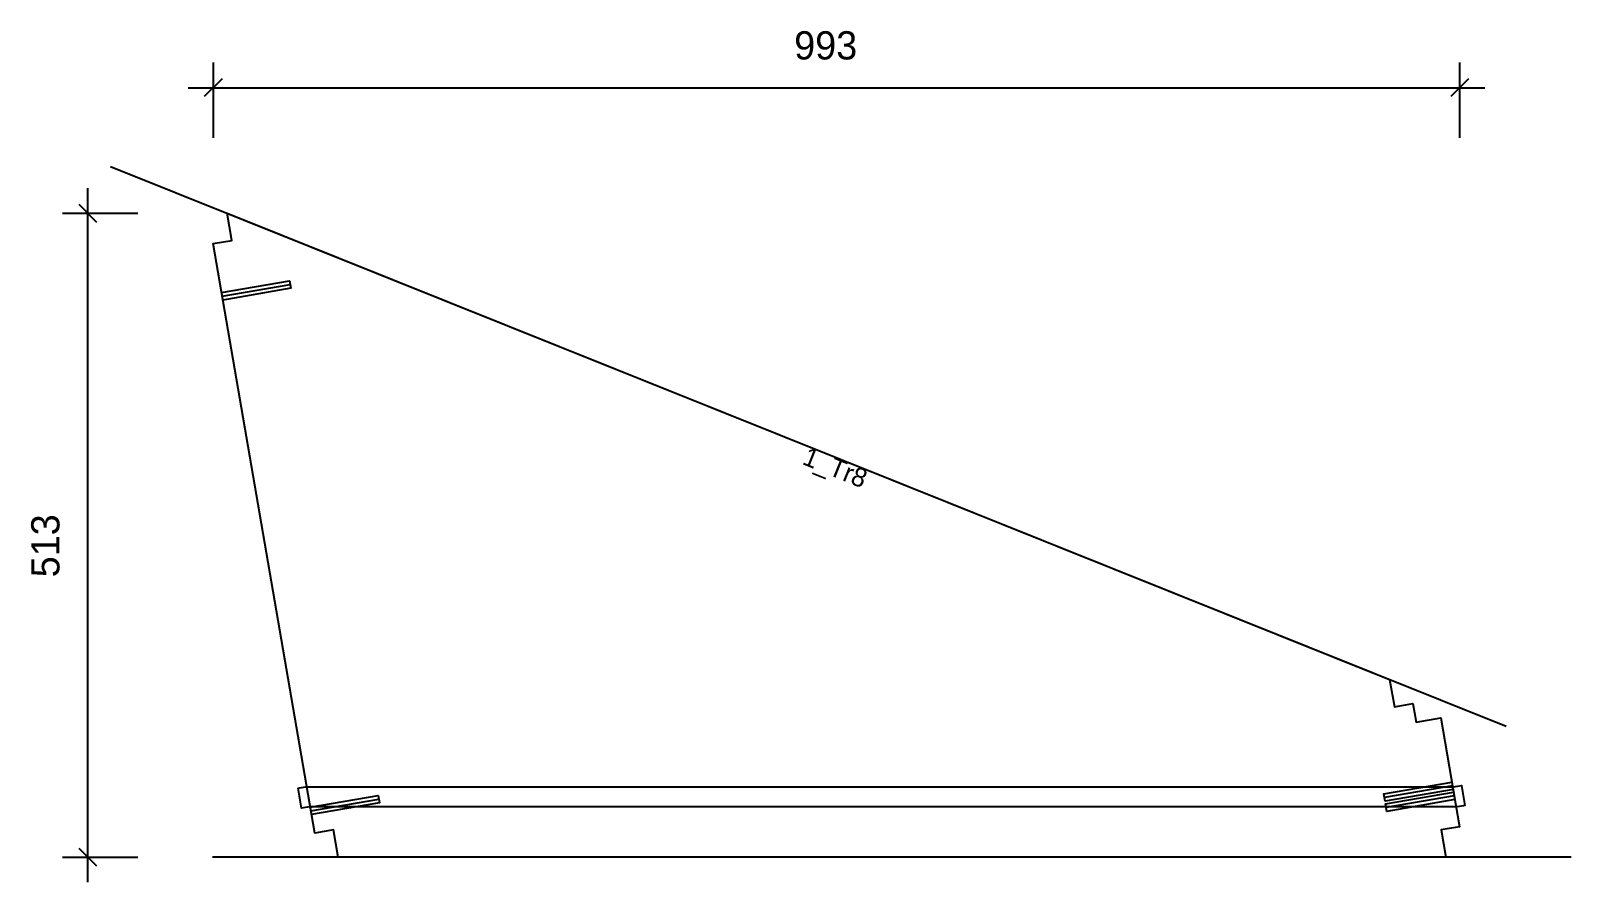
# Model space of a CAD drawing. Header units: millimetres. Extents: x -145 to 1082, y -20 to 658.
import ezdxf
from ezdxf.enums import TextEntityAlignment as Align

# ---------------------------------------------------------------- set-up
doc = ezdxf.new("R2010")
doc.units = ezdxf.units.MM
for name, color, linetype in [('CONTOUR', 7, 'CONTINUOUS'), ('CUT_RISER', 7, 'CONTINUOUS'), ('DIMLINES', 7, 'CONTINUOUS'), ('DIMLINESTEXT', 7, 'CONTINUOUS'), ('DRILLINGSSIDE', 7, 'CONTINUOUS'), ('EXTRATREADBACKPROFILELINES', 7, 'CONTINUOUS'), ('EXTRATREADBACKPROFILELINESTEXT', 7, 'CONTINUOUS'), ('EXTRATREADFRONTPROFILELINES', 7, 'CONTINUOUS')]:
    doc.layers.add(name, color=color, linetype=linetype)

msp = doc.modelspace()

# ---------------------------------------------------------------- linework, layer by layer
at = {"layer": 'CONTOUR', "color": 0, "linetype": '0'}
msp.add_lwpolyline([(937.69, 141.447), (941.429, 119.767), (956.211, 122.316), (958.757, 107.55), (978.466, 110.949), (993.421, 24.229), (978.64, 21.68), (982.378, 0), (99.536, 0), (95.797, 21.68), (81.015, 19.131), (0, 488.91), (14.782, 491.459), (11.043, 513.139), (937.69, 141.447)], dxfattribs=at)
at = {"layer": 'CUT_RISER', "color": 1, "linetype": '1'}
msp.add_lwpolyline([(991.716, 40), (983.716, 40), (951.598, 40), (919.48, 40), (887.361, 40), (855.243, 40), (823.124, 40), (791.006, 40), (758.888, 40), (726.769, 40), (694.651, 40), (662.533, 40), (630.414, 40), (598.296, 40), (566.177, 40), (534.059, 40), (526.059, 40), (493.941, 40), (461.822, 40), (429.704, 40), (397.586, 40), (365.467, 40), (333.349, 40), (301.23, 40), (269.112, 40), (236.994, 40), (204.875, 40), (172.757, 40), (140.638, 40), (108.52, 40), (76.402, 40), (75.219, 39.796), (70.489, 38.98), (69.937, 42.18), (67.73, 54.98), (68.912, 55.184), (73.642, 56), (81.642, 56), (114.047, 56), (146.451, 56), (178.855, 56), (211.259, 56), (243.663, 56), (276.067, 56), (308.471, 56), (340.875, 56), (373.279, 56), (405.683, 56), (438.087, 56), (470.492, 56), (502.896, 56), (535.3, 56), (567.704, 56), (600.108, 56), (632.512, 56), (664.916, 56), (697.32, 56), (729.724, 56), (762.128, 56), (794.533, 56), (826.937, 56), (859.341, 56), (891.745, 56), (924.149, 56), (956.553, 56), (988.957, 56), (990.14, 56.204), (994.87, 57.02), (995.422, 53.82), (997.629, 41.02), (996.447, 40.816), (991.716, 40)], dxfattribs=at)
at = {"layer": 'DIMLINES', "color": 0}
for p, q in [((0, 633.139), (0, 573.139)), ((993.421, 633.139), (993.421, 573.139)), ((7.071, 620.21), (-7.071, 606.068)), ((1000.492, 620.21), (986.35, 606.068)), ((-20, 613.139), (1013.421, 613.139)), ((-100, -20), (-100, 533.139)), ((-107.071, 520.21), (-92.929, 506.068)), ((-120, 513.139), (-60, 513.139)), ((-120, 0), (-60, 0)), ((-107.071, 7.071), (-92.929, -7.071))]:
    msp.add_line(p, q, dxfattribs=at)
at = {"layer": 'DRILLINGSSIDE', "color": 3}
for p, q in [((7.248, 446.883), (61.448, 456.23)), ((987.813, 56.749), (933.613, 47.402)), ((77.956, 36.869), (132.156, 46.216)), ((989.19, 48.765), (934.99, 39.418))]:
    msp.add_line(p, q, dxfattribs=at)
at = {"layer": 'DRILLINGSSIDE', "color": 3, "linetype": '3'}
for points in [[(6.738, 449.839), (60.938, 459.186), (61.958, 453.273), (7.758, 443.926)], [(77.447, 39.825), (131.647, 49.172), (132.666, 43.26), (78.466, 33.913)], [(988.323, 53.793), (934.123, 44.446), (933.103, 50.358), (987.303, 59.705)], [(989.7, 45.809), (935.5, 36.462), (934.48, 42.374), (988.68, 51.722)]]:
    msp.add_lwpolyline(points, dxfattribs=at)
at = {"layer": 'EXTRATREADBACKPROFILELINES', "color": 2}
msp.add_line((-81.769, 550.367), (1030.502, 104.219), dxfattribs=at)
at = {"layer": 'EXTRATREADFRONTPROFILELINES', "color": 2}
msp.add_line((1082.378, 0), (-0.464, 0), dxfattribs=at)

# ---------------------------------------------------------------- texts
at = {"layer": 'DIMLINESTEXT'}
msp.add_text('993', height=22.5, dxfattribs=at).set_placement((463.108, 658.139), align=Align.TOP_LEFT)
msp.add_text('513', height=22.5, rotation=90, dxfattribs=at).set_placement((-145, 222.967), align=Align.TOP_LEFT)
at = {"layer": 'EXTRATREADBACKPROFILELINESTEXT'}
msp.add_text('1_Tr8', height=15, rotation=338, dxfattribs=at).set_placement((474.366, 327.293), align=Align.TOP_LEFT)

doc.saveas('drawing.dxf')
